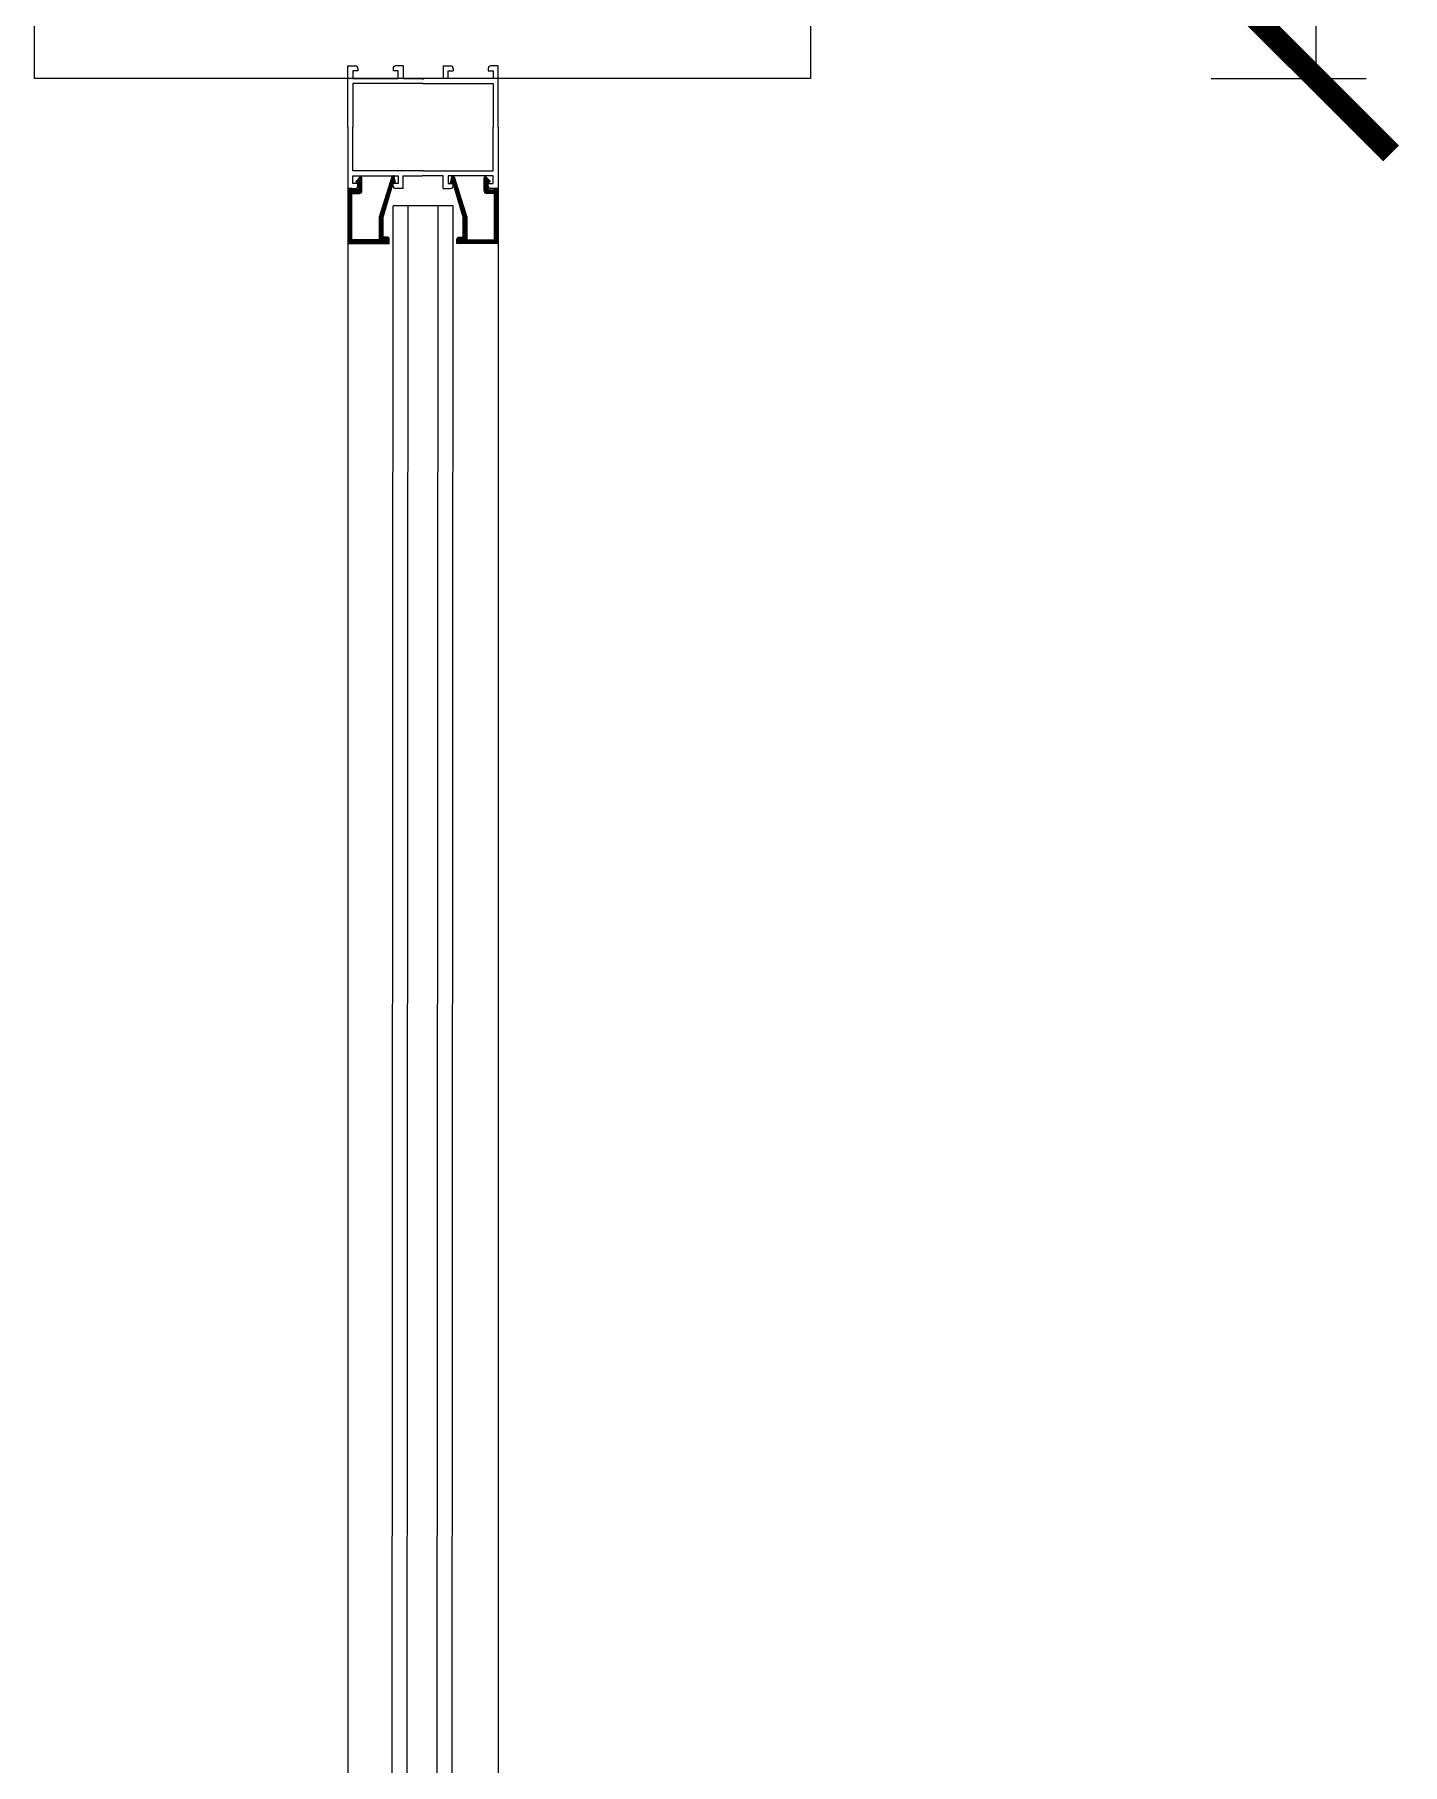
# Model space of a CAD drawing. Header units: millimetres. Extents: x 106699 to 122058, y 158555 to 162844.
# Drawn here: x 112379.2 to 112433.8, y 162167.9 to 162237 of the extents above; entities that cross this region are included whole.
import ezdxf

# ---------------------------------------------------------------- set-up
doc = ezdxf.new("R2010")
doc.units = ezdxf.units.MM
doc.layers.add('300_Z4_STR_F03$0$AUDIT_D_220920114151-103', color=251, linetype='Continuous', lineweight=5)
doc.layers.add('S2000-002 Çizgi', color=7, linetype='Continuous')
doc.styles.add('ROMANSTW', font='georgia.ttf')
doc.dimstyles.new('M1', dxfattribs={"dimtxt": 11, "dimasz": 6, "dimexe": 2, "dimexo": 16, "dimgap": 3, "dimtad": 1, "dimdec": 0, "dimzin": 12, "dimdsep": 46, "dimtxsty": 'ROMANSTW', "dimblk": 'ARCHTICK', "dimcen": 0.09, "dimclrd": 251, "dimclre": 251, "dimclrt": 1, "dimadec": 0, "dimazin": 0, "dimtfac": 1, "dimtdec": 0, "dimtix": 1, "dimtmove": 0, "dimatfit": 3, "dimldrblk": 'ARCHTICK', "dimfxl": 1, "dimtolj": 1, "dimtzin": 0, "dimarcsym": 0})

# ---------------------------------------------------------------- blocks, each defined once
blk = doc.blocks.new('_ArchTick')
at = {"color": 0, "linetype": 'ByBlock', "const_width": 0.15}
blk.add_lwpolyline([(-0.5, -0.5), (0.5, 0.5)], dxfattribs=at)
blk = doc.blocks.new('*D470')
at = {"layer": 'Defpoints', "color": 0, "transparency": 16777216}
for p in [(890.851, 1308.34), (911.04, 1308.34), (890.851, 1042.407)]:
    blk.add_point(p, dxfattribs=at)
at = {"layer": 'S2000-002 Çizgi', "color": 251, "lineweight": -2, "transparency": 16777216}
for p, q in [((906.851, 1308.34), (913.04, 1308.34)), ((911.04, 1042.407), (911.04, 1308.34)), ((906.851, 1042.407), (913.04, 1042.407))]:
    blk.add_line(p, q, dxfattribs=at)
at = {"layer": 'S2000-002 Çizgi', "color": 251, "lineweight": -2, "transparency": 16777216, "xscale": 6, "yscale": 6, "zscale": 6}
for p, rotation in [((911.04, 1308.34), 90), ((911.04, 1042.407), 270)]:
    blk.add_blockref('_ArchTick', p, dxfattribs=dict(at, rotation=rotation))
at = {"layer": 'S2000-002 Çizgi', "color": 1, "true_color": 0xff0000, "transparency": 16777216, "insert": (902.364, 1175.374), "char_height": 11, "attachment_point": 5, "rotation": 90, "style": 'ROMANSTW'}
blk.add_mtext('\\A1;266', dxfattribs=at)
blk = doc.blocks.new('A$Ce99efe13')
at = {"layer": '300_Z4_STR_F03$0$AUDIT_D_220920114151-103', "color": 251, "lineweight": 9, "true_color": 0x5c5c5c}
for p, q in [((370.515, 739.831), (370.815, 739.831)), ((370.515, 737.381), (370.515, 739.831)), ((370.715, 739.631), (370.715, 739.331)), ((370.915, 739.631), (370.715, 739.631)), ((370.915, 739.731), (370.915, 739.631)), ((372.315, 739.731), (372.315, 739.631)), ((372.515, 739.631), (372.315, 739.631)), ((372.715, 739.831), (372.415, 739.831)), ((372.515, 739.331), (372.515, 739.631)), ((372.715, 739.831), (372.715, 739.331)), ((374.315, 739.831), (374.315, 739.331)), ((374.315, 739.831), (374.615, 739.831)), ((374.515, 739.331), (374.515, 739.631)), ((374.515, 739.631), (374.715, 739.631)), ((374.715, 739.731), (374.715, 739.631)), ((376.115, 739.731), (376.115, 739.631)), ((376.115, 739.631), (376.315, 739.631)), ((376.515, 739.831), (376.215, 739.831)), ((376.315, 739.631), (376.315, 739.331)), ((376.515, 737.381), (376.515, 739.831)), ((370.715, 739.331), (372.515, 739.331)), ((370.715, 739.131), (370.715, 737.381)), ((373.515, 739.131), (370.715, 739.131)), ((372.715, 739.331), (373.485, 739.331)), ((373.485, 739.331), (373.515, 739.301)), ((373.545, 739.331), (373.515, 739.301)), ((373.515, 739.131), (376.315, 739.131)), ((374.315, 739.331), (373.545, 739.331)), ((376.315, 739.331), (374.515, 739.331)), ((376.315, 739.131), (376.315, 737.381)), ((370.515, 737.381), (370.515, 734.931)), ((370.715, 735.631), (370.715, 737.381)), ((376.315, 735.631), (376.315, 737.381)), ((376.515, 737.381), (376.515, 734.931)), ((373.515, 735.631), (370.715, 735.631)), ((370.715, 735.131), (370.715, 735.431)), ((370.715, 735.431), (372.515, 735.431)), ((372.384, 735.294), (372.275, 735.403)), ((372.379, 735.317), (372.282, 735.414)), ((372.374, 735.339), (372.292, 735.422)), ((372.369, 735.362), (372.303, 735.428)), ((372.365, 735.384), (372.318, 735.431)), ((372.354, 735.431), (372.32, 735.431)), ((372.36, 735.407), (372.336, 735.431)), ((372.355, 735.43), (372.354, 735.431)), ((372.415, 735.151), (372.354, 735.431)), ((372.515, 735.431), (372.515, 735.131)), ((372.715, 734.931), (372.715, 735.431)), ((372.715, 735.431), (373.485, 735.431)), ((373.485, 735.431), (373.515, 735.461)), ((373.515, 735.631), (376.315, 735.631)), ((373.545, 735.431), (373.515, 735.461)), ((374.315, 735.431), (373.545, 735.431)), ((374.315, 734.931), (374.315, 735.431)), ((374.515, 735.431), (374.515, 735.131)), ((376.315, 735.431), (374.515, 735.431)), ((374.615, 735.151), (374.676, 735.431)), ((374.647, 735.294), (374.755, 735.403)), ((374.651, 735.317), (374.748, 735.414)), ((374.656, 735.339), (374.739, 735.422)), ((374.661, 735.362), (374.727, 735.428)), ((374.666, 735.384), (374.712, 735.431)), ((374.671, 735.407), (374.695, 735.431)), ((374.676, 735.43), (374.677, 735.431)), ((374.676, 735.431), (374.711, 735.431)), ((376.315, 735.131), (376.315, 735.431)), ((370.515, 734.931), (370.815, 734.931)), ((370.665, 734.931), (370.515, 734.931)), ((370.515, 734.931), (370.515, 732.731)), ((370.703, 734.731), (370.515, 734.918)), ((370.685, 734.731), (370.515, 734.9)), ((370.667, 734.731), (370.515, 734.882)), ((370.665, 734.715), (370.515, 734.865)), ((370.665, 734.697), (370.515, 734.847)), ((370.665, 734.679), (370.515, 734.829)), ((370.665, 734.662), (370.515, 734.812)), ((370.665, 734.644), (370.515, 734.794)), ((370.665, 734.626), (370.515, 734.776)), ((370.665, 734.609), (370.515, 734.759)), ((370.665, 734.591), (370.515, 734.741)), ((370.665, 734.573), (370.515, 734.723)), ((370.72, 734.731), (370.52, 734.931)), ((370.738, 734.731), (370.538, 734.931)), ((370.756, 734.731), (370.556, 734.931)), ((370.773, 734.731), (370.573, 734.931)), ((370.791, 734.731), (370.591, 734.931)), ((370.809, 734.731), (370.609, 734.931)), ((370.665, 734.892), (370.626, 734.931)), ((370.665, 734.909), (370.644, 734.931)), ((370.665, 734.927), (370.662, 734.931)), ((370.665, 734.881), (370.665, 734.931)), ((370.925, 734.881), (370.665, 734.881)), ((370.665, 732.881), (370.665, 734.731)), ((370.665, 734.731), (370.975, 734.731)), ((370.826, 734.731), (370.676, 734.881)), ((370.844, 734.731), (370.694, 734.881)), ((370.862, 734.731), (370.712, 734.881)), ((370.915, 735.131), (370.715, 735.131)), ((370.879, 734.731), (370.729, 734.881)), ((370.897, 734.731), (370.747, 734.881)), ((370.915, 734.731), (370.765, 734.881)), ((370.932, 734.731), (370.782, 734.881)), ((370.95, 734.731), (370.8, 734.881)), ((370.968, 734.731), (370.818, 734.881)), ((371.005, 735.401), (370.825, 735.211)), ((370.825, 735.211), (370.925, 735.151)), ((370.865, 735.187), (370.833, 735.219)), ((370.985, 734.731), (370.835, 734.881)), ((370.909, 735.16), (370.842, 735.228)), ((371.075, 735.012), (370.85, 735.237)), ((371, 734.734), (370.853, 734.881)), ((371.075, 735.03), (370.859, 735.246)), ((371.075, 735.047), (370.867, 735.255)), ((371.013, 734.738), (370.871, 734.881)), ((371.075, 735.065), (370.876, 735.264)), ((371.075, 735.083), (370.885, 735.273)), ((371.025, 734.744), (370.888, 734.881)), ((371.075, 735.1), (370.893, 735.282)), ((371.075, 735.118), (370.902, 735.292)), ((371.036, 734.751), (370.906, 734.881)), ((371.075, 735.136), (370.91, 735.301)), ((370.915, 735.031), (370.915, 735.131)), ((371.075, 735.153), (370.919, 735.31)), ((371.045, 734.759), (370.924, 734.881)), ((370.925, 735.151), (370.925, 734.881)), ((371.075, 734.994), (370.925, 735.144)), ((371.075, 734.977), (370.925, 735.127)), ((371.075, 734.959), (370.925, 735.109)), ((371.075, 734.941), (370.925, 735.091)), ((371.075, 734.924), (370.925, 735.074)), ((371.075, 734.906), (370.925, 735.056)), ((371.075, 734.888), (370.925, 735.038)), ((371.075, 734.87), (370.925, 735.02)), ((371.075, 734.853), (370.925, 735.003)), ((371.075, 734.835), (370.925, 734.985)), ((371.075, 734.818), (370.925, 734.967)), ((371.072, 734.804), (370.925, 734.95)), ((371.067, 734.791), (370.925, 734.932)), ((371.061, 734.779), (370.925, 734.914)), ((371.054, 734.768), (370.925, 734.897)), ((371.075, 735.171), (370.928, 735.319)), ((371.075, 735.189), (370.936, 735.328)), ((371.075, 735.206), (370.945, 735.337)), ((371.075, 735.224), (370.953, 735.346)), ((371.075, 735.242), (370.962, 735.355)), ((371.075, 735.259), (370.97, 735.364)), ((371.075, 735.277), (370.979, 735.373)), ((371.075, 735.295), (370.988, 735.382)), ((371.075, 735.312), (370.996, 735.392)), ((371.075, 735.33), (371.005, 735.401)), ((371.025, 735.401), (371.005, 735.401)), ((371.075, 735.348), (371.022, 735.401)), ((371.072, 735.369), (371.044, 735.397)), ((371.075, 734.831), (371.075, 735.351)), ((372.274, 735.401), (371.765, 733.781)), ((371.915, 733.781), (372.315, 735.151)), ((372.16, 734.617), (372.059, 734.717)), ((372.164, 734.631), (372.064, 734.731)), ((372.168, 734.644), (372.068, 734.744)), ((372.172, 734.658), (372.072, 734.758)), ((372.176, 734.672), (372.076, 734.771)), ((372.18, 734.686), (372.081, 734.784)), ((372.184, 734.699), (372.085, 734.798)), ((372.188, 734.713), (372.089, 734.811)), ((372.192, 734.727), (372.093, 734.825)), ((372.196, 734.74), (372.097, 734.838)), ((372.2, 734.754), (372.102, 734.852)), ((372.204, 734.768), (372.106, 734.865)), ((372.208, 734.781), (372.11, 734.879)), ((372.212, 734.795), (372.114, 734.892)), ((372.215, 734.809), (372.119, 734.906)), ((372.219, 734.822), (372.123, 734.919)), ((372.223, 734.836), (372.127, 734.932)), ((372.227, 734.85), (372.131, 734.946)), ((372.231, 734.863), (372.136, 734.959)), ((372.235, 734.877), (372.14, 734.973)), ((372.239, 734.891), (372.144, 734.986)), ((372.243, 734.904), (372.148, 735)), ((372.247, 734.918), (372.152, 735.013)), ((372.251, 734.932), (372.157, 735.027)), ((372.255, 734.946), (372.161, 735.04)), ((372.259, 734.959), (372.165, 735.054)), ((372.263, 734.973), (372.169, 735.067)), ((372.267, 734.987), (372.174, 735.08)), ((372.271, 735), (372.178, 735.094)), ((372.275, 735.014), (372.182, 735.107)), ((372.279, 735.028), (372.186, 735.121)), ((372.283, 735.041), (372.19, 735.134)), ((372.287, 735.055), (372.195, 735.148)), ((372.291, 735.069), (372.199, 735.161)), ((372.295, 735.082), (372.203, 735.175)), ((372.299, 735.096), (372.207, 735.188)), ((372.303, 735.11), (372.212, 735.202)), ((372.307, 735.123), (372.216, 735.215)), ((372.311, 735.137), (372.22, 735.228)), ((372.315, 735.151), (372.224, 735.242)), ((372.333, 735.151), (372.228, 735.255)), ((372.351, 735.151), (372.233, 735.269)), ((372.368, 735.151), (372.237, 735.282)), ((372.386, 735.151), (372.241, 735.296)), ((372.404, 735.151), (372.245, 735.309)), ((372.414, 735.159), (372.25, 735.323)), ((372.409, 735.181), (372.254, 735.336)), ((372.404, 735.204), (372.258, 735.35)), ((372.399, 735.226), (372.262, 735.363)), ((372.394, 735.249), (372.266, 735.376)), ((372.389, 735.271), (372.271, 735.39)), ((372.315, 735.151), (372.415, 735.151)), ((372.515, 735.131), (372.315, 735.131)), ((372.315, 735.031), (372.315, 735.131)), ((372.715, 734.931), (372.415, 734.931)), ((374.315, 734.931), (374.615, 734.931)), ((374.515, 735.131), (374.715, 735.131)), ((374.715, 735.151), (374.615, 735.151)), ((374.617, 735.159), (374.781, 735.323)), ((374.622, 735.181), (374.777, 735.336)), ((374.627, 735.204), (374.773, 735.35)), ((374.627, 735.151), (374.785, 735.309)), ((374.632, 735.226), (374.768, 735.363)), ((374.637, 735.249), (374.764, 735.376)), ((374.642, 735.271), (374.76, 735.39)), ((374.645, 735.151), (374.79, 735.296)), ((374.662, 735.151), (374.794, 735.282)), ((374.68, 735.151), (374.798, 735.269)), ((374.698, 735.151), (374.802, 735.255)), ((374.715, 735.151), (374.806, 735.242)), ((375.115, 733.781), (374.715, 735.151)), ((374.715, 735.031), (374.715, 735.131)), ((374.719, 735.137), (374.811, 735.228)), ((374.723, 735.123), (374.815, 735.215)), ((374.727, 735.11), (374.819, 735.202)), ((374.731, 735.096), (374.823, 735.188)), ((374.735, 735.082), (374.828, 735.175)), ((374.739, 735.069), (374.832, 735.161)), ((374.743, 735.055), (374.836, 735.148)), ((374.747, 735.041), (374.84, 735.134)), ((374.751, 735.028), (374.844, 735.121)), ((374.755, 735.014), (374.849, 735.107)), ((374.757, 735.401), (375.265, 733.781)), ((374.759, 735), (374.853, 735.094)), ((374.763, 734.987), (374.857, 735.08)), ((374.767, 734.973), (374.861, 735.067)), ((374.771, 734.959), (374.866, 735.054)), ((374.775, 734.946), (374.87, 735.04)), ((374.779, 734.932), (374.874, 735.027)), ((374.783, 734.918), (374.878, 735.013)), ((374.787, 734.904), (374.883, 735)), ((374.791, 734.891), (374.887, 734.986)), ((374.795, 734.877), (374.891, 734.973)), ((374.799, 734.863), (374.895, 734.959)), ((374.803, 734.85), (374.899, 734.946)), ((374.807, 734.836), (374.904, 734.932)), ((374.811, 734.822), (374.908, 734.919)), ((374.815, 734.809), (374.912, 734.906)), ((374.819, 734.795), (374.916, 734.892)), ((374.823, 734.781), (374.921, 734.879)), ((374.827, 734.768), (374.925, 734.865)), ((374.831, 734.754), (374.929, 734.852)), ((374.835, 734.74), (374.933, 734.838)), ((374.839, 734.727), (374.937, 734.825)), ((374.843, 734.713), (374.942, 734.811)), ((374.847, 734.699), (374.946, 734.798)), ((374.851, 734.686), (374.95, 734.784)), ((374.855, 734.672), (374.954, 734.771)), ((374.859, 734.658), (374.959, 734.758)), ((374.863, 734.644), (374.963, 734.744)), ((374.867, 734.631), (374.967, 734.731)), ((374.871, 734.617), (374.971, 734.717)), ((375.955, 735.348), (376.008, 735.401)), ((375.955, 735.33), (376.026, 735.401)), ((375.955, 735.312), (376.034, 735.392)), ((375.955, 735.295), (376.043, 735.382)), ((375.955, 735.277), (376.052, 735.373)), ((375.955, 735.259), (376.06, 735.364)), ((375.955, 735.242), (376.069, 735.355)), ((375.955, 734.831), (375.955, 735.351)), ((375.955, 735.224), (376.077, 735.346)), ((375.955, 735.206), (376.086, 735.337)), ((375.955, 735.189), (376.095, 735.328)), ((375.955, 735.171), (376.103, 735.319)), ((375.955, 735.153), (376.112, 735.31)), ((375.955, 735.136), (376.12, 735.301)), ((375.955, 735.118), (376.129, 735.292)), ((375.955, 735.1), (376.138, 735.282)), ((375.955, 735.083), (376.146, 735.273)), ((375.955, 735.065), (376.155, 735.264)), ((375.955, 735.047), (376.163, 735.255)), ((375.955, 735.03), (376.172, 735.246)), ((375.955, 735.012), (376.18, 735.237)), ((375.955, 734.994), (376.105, 735.144)), ((375.955, 734.977), (376.105, 735.127)), ((375.955, 734.959), (376.105, 735.109)), ((375.955, 734.941), (376.105, 735.091)), ((375.955, 734.924), (376.105, 735.074)), ((375.955, 734.906), (376.105, 735.056)), ((375.955, 734.888), (376.105, 735.038)), ((375.955, 734.87), (376.105, 735.02)), ((375.955, 734.853), (376.105, 735.003)), ((375.955, 734.835), (376.105, 734.985)), ((375.956, 734.818), (376.105, 734.967)), ((375.959, 735.369), (375.987, 735.397)), ((375.959, 734.804), (376.105, 734.95)), ((375.964, 734.791), (376.105, 734.932)), ((375.97, 734.779), (376.105, 734.914)), ((375.977, 734.768), (376.105, 734.897)), ((375.985, 734.759), (376.107, 734.881)), ((375.995, 734.751), (376.125, 734.881)), ((376.005, 735.401), (376.026, 735.401)), ((376.006, 734.744), (376.142, 734.881)), ((376.017, 734.738), (376.16, 734.881)), ((376.026, 735.401), (376.205, 735.211)), ((376.031, 734.734), (376.178, 734.881)), ((376.046, 734.731), (376.195, 734.881)), ((376.365, 734.731), (376.055, 734.731)), ((376.063, 734.731), (376.213, 734.881)), ((376.081, 734.731), (376.231, 734.881)), ((376.098, 734.731), (376.248, 734.881)), ((376.205, 735.211), (376.105, 735.151)), ((376.105, 735.151), (376.105, 734.881)), ((376.105, 734.881), (376.365, 734.881)), ((376.115, 735.031), (376.115, 735.131)), ((376.115, 735.131), (376.315, 735.131)), ((376.116, 734.731), (376.266, 734.881)), ((376.121, 735.16), (376.189, 735.228)), ((376.134, 734.731), (376.284, 734.881)), ((376.151, 734.731), (376.301, 734.881)), ((376.166, 735.187), (376.198, 735.219)), ((376.169, 734.731), (376.319, 734.881)), ((376.187, 734.731), (376.337, 734.881)), ((376.204, 734.731), (376.354, 734.881)), ((376.515, 734.931), (376.215, 734.931)), ((376.222, 734.731), (376.422, 734.931)), ((376.24, 734.731), (376.44, 734.931)), ((376.257, 734.731), (376.457, 734.931)), ((376.275, 734.731), (376.475, 734.931)), ((376.293, 734.731), (376.493, 734.931)), ((376.31, 734.731), (376.51, 734.931)), ((376.328, 734.731), (376.515, 734.918)), ((376.346, 734.731), (376.515, 734.9)), ((376.364, 734.731), (376.515, 734.882)), ((376.365, 734.927), (376.369, 734.931)), ((376.365, 734.909), (376.387, 734.931)), ((376.365, 734.892), (376.404, 734.931)), ((376.365, 734.881), (376.365, 734.931)), ((376.365, 734.931), (376.515, 734.931)), ((376.365, 734.715), (376.515, 734.865)), ((376.365, 734.697), (376.515, 734.847)), ((376.365, 734.679), (376.515, 734.829)), ((376.365, 734.662), (376.515, 734.812)), ((376.365, 734.644), (376.515, 734.794)), ((376.365, 734.626), (376.515, 734.776)), ((376.365, 734.609), (376.515, 734.759)), ((376.365, 734.591), (376.515, 734.741)), ((376.365, 732.881), (376.365, 734.731)), ((376.365, 734.573), (376.515, 734.723)), ((376.515, 734.931), (376.515, 732.731)), ((370.665, 734.556), (370.515, 734.706)), ((370.665, 734.538), (370.515, 734.688)), ((370.665, 734.52), (370.515, 734.67)), ((370.665, 734.503), (370.515, 734.653)), ((370.665, 734.485), (370.515, 734.635)), ((370.665, 734.467), (370.515, 734.617)), ((370.665, 734.45), (370.515, 734.6)), ((370.665, 734.432), (370.515, 734.582)), ((370.665, 734.414), (370.515, 734.564)), ((370.665, 734.397), (370.515, 734.547)), ((370.665, 734.379), (370.515, 734.529)), ((370.665, 734.361), (370.515, 734.511)), ((370.665, 734.344), (370.515, 734.494)), ((370.665, 734.326), (370.515, 734.476)), ((370.665, 734.308), (370.515, 734.458)), ((370.665, 734.291), (370.515, 734.441)), ((370.665, 734.273), (370.515, 734.423)), ((370.665, 734.255), (370.515, 734.405)), ((370.665, 734.238), (370.515, 734.388)), ((370.665, 734.22), (370.515, 734.37)), ((370.665, 734.202), (370.515, 734.352)), ((370.665, 734.184), (370.515, 734.334)), ((370.665, 734.167), (370.515, 734.317)), ((370.665, 734.149), (370.515, 734.299)), ((370.665, 734.131), (370.515, 734.281)), ((370.665, 734.114), (370.515, 734.264)), ((370.665, 734.096), (370.515, 734.246)), ((370.665, 734.078), (370.515, 734.228)), ((370.665, 734.061), (370.515, 734.211)), ((370.665, 734.043), (370.515, 734.193)), ((370.665, 734.025), (370.515, 734.175)), ((370.665, 734.008), (370.515, 734.158)), ((370.665, 733.99), (370.515, 734.14)), ((370.665, 733.972), (370.515, 734.122)), ((370.665, 733.955), (370.515, 734.105)), ((370.665, 733.937), (370.515, 734.087)), ((370.665, 733.919), (370.515, 734.069)), ((370.665, 733.902), (370.515, 734.052)), ((370.665, 733.884), (370.515, 734.034)), ((371.956, 733.919), (371.844, 734.031)), ((371.96, 733.933), (371.848, 734.045)), ((371.964, 733.947), (371.852, 734.058)), ((371.968, 733.96), (371.857, 734.071)), ((371.972, 733.974), (371.861, 734.085)), ((371.976, 733.988), (371.865, 734.098)), ((371.98, 734.001), (371.869, 734.112)), ((371.984, 734.015), (371.874, 734.125)), ((371.988, 734.029), (371.878, 734.139)), ((371.992, 734.042), (371.882, 734.152)), ((371.996, 734.056), (371.886, 734.166)), ((372, 734.07), (371.89, 734.179)), ((372.004, 734.083), (371.895, 734.193)), ((372.008, 734.097), (371.899, 734.206)), ((372.012, 734.111), (371.903, 734.219)), ((372.016, 734.125), (371.907, 734.233)), ((372.02, 734.138), (371.912, 734.246)), ((372.024, 734.152), (371.916, 734.26)), ((372.028, 734.166), (371.92, 734.273)), ((372.032, 734.179), (371.924, 734.287)), ((372.036, 734.193), (371.928, 734.3)), ((372.04, 734.207), (371.933, 734.314)), ((372.044, 734.22), (371.937, 734.327)), ((372.048, 734.234), (371.941, 734.341)), ((372.052, 734.248), (371.945, 734.354)), ((372.056, 734.261), (371.95, 734.367)), ((372.06, 734.275), (371.954, 734.381)), ((372.064, 734.289), (371.958, 734.394)), ((372.068, 734.302), (371.962, 734.408)), ((372.072, 734.316), (371.967, 734.421)), ((372.076, 734.33), (371.971, 734.435)), ((372.08, 734.343), (371.975, 734.448)), ((372.084, 734.357), (371.979, 734.462)), ((372.088, 734.371), (371.983, 734.475)), ((372.092, 734.385), (371.988, 734.489)), ((372.096, 734.398), (371.992, 734.502)), ((372.1, 734.412), (371.996, 734.515)), ((372.104, 734.426), (372, 734.529)), ((372.108, 734.439), (372.005, 734.542)), ((372.112, 734.453), (372.009, 734.556)), ((372.116, 734.467), (372.013, 734.569)), ((372.12, 734.48), (372.017, 734.583)), ((372.124, 734.494), (372.021, 734.596)), ((372.128, 734.508), (372.026, 734.61)), ((372.132, 734.521), (372.03, 734.623)), ((372.136, 734.535), (372.034, 734.637)), ((372.14, 734.549), (372.038, 734.65)), ((372.144, 734.562), (372.043, 734.663)), ((372.148, 734.576), (372.047, 734.677)), ((372.152, 734.59), (372.051, 734.69)), ((372.156, 734.603), (372.055, 734.704)), ((372.235, 608.44), (372.319, 734.238)), ((374.715, 734.236), (372.315, 734.236)), ((372.835, 608.44), (372.919, 734.237)), ((374.035, 608.44), (374.119, 734.236)), ((374.635, 608.44), (374.719, 734.235)), ((374.875, 734.603), (374.975, 734.704)), ((374.879, 734.59), (374.98, 734.69)), ((374.883, 734.576), (374.984, 734.677)), ((374.887, 734.562), (374.988, 734.663)), ((374.891, 734.549), (374.992, 734.65)), ((374.895, 734.535), (374.997, 734.637)), ((374.899, 734.521), (375.001, 734.623)), ((374.903, 734.508), (375.005, 734.61)), ((374.907, 734.494), (375.009, 734.596)), ((374.911, 734.48), (375.013, 734.583)), ((374.915, 734.467), (375.018, 734.569)), ((374.919, 734.453), (375.022, 734.556)), ((374.923, 734.439), (375.026, 734.542)), ((374.927, 734.426), (375.03, 734.529)), ((374.931, 734.412), (375.035, 734.515)), ((374.935, 734.398), (375.039, 734.502)), ((374.939, 734.385), (375.043, 734.489)), ((374.943, 734.371), (375.047, 734.475)), ((374.947, 734.357), (375.051, 734.462)), ((374.951, 734.343), (375.056, 734.448)), ((374.955, 734.33), (375.06, 734.435)), ((374.959, 734.316), (375.064, 734.421)), ((374.963, 734.302), (375.068, 734.408)), ((374.967, 734.289), (375.073, 734.394)), ((374.971, 734.275), (375.077, 734.381)), ((374.975, 734.261), (375.081, 734.367)), ((374.979, 734.248), (375.085, 734.354)), ((374.983, 734.234), (375.09, 734.341)), ((374.987, 734.22), (375.094, 734.327)), ((374.991, 734.207), (375.098, 734.314)), ((374.995, 734.193), (375.102, 734.3)), ((374.999, 734.179), (375.106, 734.287)), ((375.003, 734.166), (375.111, 734.273)), ((375.007, 734.152), (375.115, 734.26)), ((375.011, 734.138), (375.119, 734.246)), ((375.015, 734.125), (375.123, 734.233)), ((375.019, 734.111), (375.128, 734.219)), ((375.023, 734.097), (375.132, 734.206)), ((375.027, 734.083), (375.136, 734.193)), ((375.031, 734.07), (375.14, 734.179)), ((375.035, 734.056), (375.144, 734.166)), ((375.039, 734.042), (375.149, 734.152)), ((375.043, 734.029), (375.153, 734.139)), ((375.047, 734.015), (375.157, 734.125)), ((375.051, 734.001), (375.161, 734.112)), ((375.055, 733.988), (375.166, 734.098)), ((375.059, 733.974), (375.17, 734.085)), ((375.063, 733.96), (375.174, 734.071)), ((375.067, 733.947), (375.178, 734.058)), ((375.071, 733.933), (375.182, 734.045)), ((375.075, 733.919), (375.187, 734.031)), ((376.365, 734.556), (376.515, 734.706)), ((376.365, 734.538), (376.515, 734.688)), ((376.365, 734.52), (376.515, 734.67)), ((376.365, 734.503), (376.515, 734.653)), ((376.365, 734.485), (376.515, 734.635)), ((376.365, 734.467), (376.515, 734.617)), ((376.365, 734.45), (376.515, 734.6)), ((376.365, 734.432), (376.515, 734.582)), ((376.365, 734.414), (376.515, 734.564)), ((376.365, 734.397), (376.515, 734.547)), ((376.365, 734.379), (376.515, 734.529)), ((376.365, 734.361), (376.515, 734.511)), ((376.365, 734.344), (376.515, 734.494)), ((376.365, 734.326), (376.515, 734.476)), ((376.365, 734.308), (376.515, 734.458)), ((376.365, 734.291), (376.515, 734.441)), ((376.365, 734.273), (376.515, 734.423)), ((376.365, 734.255), (376.515, 734.405)), ((376.365, 734.238), (376.515, 734.388)), ((376.365, 734.22), (376.515, 734.37)), ((376.365, 734.202), (376.515, 734.352)), ((376.365, 734.184), (376.515, 734.334)), ((376.365, 734.167), (376.515, 734.317)), ((376.365, 734.149), (376.515, 734.299)), ((376.365, 734.131), (376.515, 734.281)), ((376.365, 734.114), (376.515, 734.264)), ((376.365, 734.096), (376.515, 734.246)), ((376.365, 734.078), (376.515, 734.228)), ((376.365, 734.061), (376.515, 734.211)), ((376.365, 734.043), (376.515, 734.193)), ((376.365, 734.025), (376.515, 734.175)), ((376.365, 734.008), (376.515, 734.158)), ((376.365, 733.99), (376.515, 734.14)), ((376.365, 733.972), (376.515, 734.122)), ((376.365, 733.955), (376.515, 734.105)), ((376.365, 733.937), (376.515, 734.087)), ((376.365, 733.919), (376.515, 734.069)), ((376.365, 733.902), (376.515, 734.052)), ((376.365, 733.884), (376.515, 734.034)), ((370.665, 733.866), (370.515, 734.016)), ((370.665, 733.849), (370.515, 733.999)), ((370.665, 733.831), (370.515, 733.981)), ((370.665, 733.813), (370.515, 733.963)), ((370.665, 733.796), (370.515, 733.946)), ((370.665, 733.778), (370.515, 733.928)), ((370.665, 733.76), (370.515, 733.91)), ((370.665, 733.743), (370.515, 733.893)), ((370.665, 733.725), (370.515, 733.875)), ((370.665, 733.707), (370.515, 733.857)), ((370.665, 733.69), (370.515, 733.84)), ((370.665, 733.672), (370.515, 733.822)), ((370.665, 733.654), (370.515, 733.804)), ((370.665, 733.636), (370.515, 733.786)), ((370.665, 733.619), (370.515, 733.769)), ((370.665, 733.601), (370.515, 733.751)), ((370.665, 733.583), (370.515, 733.733)), ((370.665, 733.566), (370.515, 733.716)), ((370.665, 733.548), (370.515, 733.698)), ((370.665, 733.53), (370.515, 733.68)), ((370.665, 733.513), (370.515, 733.663)), ((370.665, 733.495), (370.515, 733.645)), ((370.665, 733.477), (370.515, 733.627)), ((370.665, 733.46), (370.515, 733.61)), ((370.665, 733.442), (370.515, 733.592)), ((370.665, 733.424), (370.515, 733.574)), ((370.665, 733.407), (370.515, 733.557)), ((370.665, 733.389), (370.515, 733.539)), ((370.665, 733.371), (370.515, 733.521)), ((370.665, 733.354), (370.515, 733.504)), ((370.665, 733.336), (370.515, 733.486)), ((370.665, 733.318), (370.515, 733.468)), ((370.665, 733.301), (370.515, 733.451)), ((370.665, 733.283), (370.515, 733.433)), ((370.665, 733.265), (370.515, 733.415)), ((370.665, 733.248), (370.515, 733.398)), ((370.665, 733.23), (370.515, 733.38)), ((370.665, 733.212), (370.515, 733.362)), ((370.665, 733.195), (370.515, 733.345)), ((371.765, 733.781), (371.765, 733.681)), ((371.915, 733.624), (371.765, 733.774)), ((371.915, 733.606), (371.765, 733.756)), ((371.915, 733.589), (371.765, 733.739)), ((371.915, 733.571), (371.765, 733.721)), ((371.915, 733.553), (371.765, 733.703)), ((371.915, 733.536), (371.765, 733.686)), ((371.765, 733.681), (371.765, 732.881)), ((371.915, 733.518), (371.765, 733.668)), ((371.915, 733.5), (371.765, 733.65)), ((371.915, 733.482), (371.765, 733.632)), ((371.915, 733.465), (371.765, 733.615)), ((371.915, 733.447), (371.765, 733.597)), ((371.915, 733.429), (371.765, 733.579)), ((371.915, 733.412), (371.765, 733.562)), ((371.915, 733.394), (371.765, 733.544)), ((371.915, 733.376), (371.765, 733.526)), ((371.915, 733.359), (371.765, 733.509)), ((371.915, 733.341), (371.765, 733.491)), ((371.915, 733.323), (371.765, 733.473)), ((371.915, 733.306), (371.765, 733.456)), ((371.915, 733.288), (371.765, 733.438)), ((371.915, 733.27), (371.765, 733.42)), ((371.915, 733.253), (371.765, 733.403)), ((371.915, 733.235), (371.765, 733.385)), ((371.915, 733.217), (371.765, 733.367)), ((371.915, 733.2), (371.765, 733.35)), ((371.915, 733.182), (371.765, 733.332)), ((371.915, 733.642), (371.768, 733.789)), ((371.915, 733.659), (371.772, 733.802)), ((371.915, 733.677), (371.776, 733.816)), ((371.915, 733.695), (371.781, 733.829)), ((371.915, 733.712), (371.785, 733.843)), ((371.915, 733.73), (371.789, 733.856)), ((371.915, 733.748), (371.793, 733.87)), ((371.915, 733.765), (371.798, 733.883)), ((371.916, 733.782), (371.802, 733.897)), ((371.92, 733.796), (371.806, 733.91)), ((371.924, 733.81), (371.81, 733.924)), ((371.928, 733.824), (371.814, 733.937)), ((371.932, 733.837), (371.819, 733.95)), ((371.936, 733.851), (371.823, 733.964)), ((371.94, 733.865), (371.827, 733.977)), ((371.944, 733.878), (371.831, 733.991)), ((371.948, 733.892), (371.836, 734.004)), ((371.952, 733.906), (371.84, 734.018)), ((371.915, 732.981), (371.915, 733.781)), ((375.079, 733.906), (375.191, 734.018)), ((375.083, 733.892), (375.195, 734.004)), ((375.087, 733.878), (375.199, 733.991)), ((375.091, 733.865), (375.204, 733.977)), ((375.095, 733.851), (375.208, 733.964)), ((375.099, 733.837), (375.212, 733.95)), ((375.103, 733.824), (375.216, 733.937)), ((375.107, 733.81), (375.22, 733.924)), ((375.111, 733.796), (375.225, 733.91)), ((375.115, 733.782), (375.229, 733.897)), ((375.115, 733.765), (375.233, 733.883)), ((375.115, 733.748), (375.237, 733.87)), ((375.115, 733.73), (375.242, 733.856)), ((375.115, 733.712), (375.246, 733.843)), ((375.115, 733.695), (375.25, 733.829)), ((375.115, 733.677), (375.254, 733.816)), ((375.115, 733.659), (375.259, 733.802)), ((375.115, 733.642), (375.263, 733.789)), ((375.115, 732.981), (375.115, 733.781)), ((375.115, 733.624), (375.265, 733.774)), ((375.115, 733.606), (375.265, 733.756)), ((375.115, 733.589), (375.265, 733.739)), ((375.115, 733.571), (375.265, 733.721)), ((375.115, 733.553), (375.265, 733.703)), ((375.115, 733.536), (375.265, 733.686)), ((375.115, 733.518), (375.265, 733.668)), ((375.115, 733.5), (375.265, 733.65)), ((375.115, 733.482), (375.265, 733.632)), ((375.115, 733.465), (375.265, 733.615)), ((375.115, 733.447), (375.265, 733.597)), ((375.115, 733.429), (375.265, 733.579)), ((375.115, 733.412), (375.265, 733.562)), ((375.115, 733.394), (375.265, 733.544)), ((375.115, 733.376), (375.265, 733.526)), ((375.115, 733.359), (375.265, 733.509)), ((375.115, 733.341), (375.265, 733.491)), ((375.115, 733.323), (375.265, 733.473)), ((375.115, 733.306), (375.265, 733.456)), ((375.115, 733.288), (375.265, 733.438)), ((375.115, 733.27), (375.265, 733.42)), ((375.115, 733.253), (375.265, 733.403)), ((375.115, 733.235), (375.265, 733.385)), ((375.115, 733.217), (375.265, 733.367)), ((375.115, 733.2), (375.265, 733.35)), ((375.115, 733.182), (375.265, 733.332)), ((375.265, 733.781), (375.265, 733.681)), ((375.265, 733.681), (375.265, 732.881)), ((376.365, 733.866), (376.515, 734.016)), ((376.365, 733.849), (376.515, 733.999)), ((376.365, 733.831), (376.515, 733.981)), ((376.365, 733.813), (376.515, 733.963)), ((376.365, 733.796), (376.515, 733.946)), ((376.365, 733.778), (376.515, 733.928)), ((376.365, 733.76), (376.515, 733.91)), ((376.365, 733.743), (376.515, 733.893)), ((376.365, 733.725), (376.515, 733.875)), ((376.365, 733.707), (376.515, 733.857)), ((376.365, 733.69), (376.515, 733.84)), ((376.365, 733.672), (376.515, 733.822)), ((376.365, 733.654), (376.515, 733.804)), ((376.365, 733.636), (376.515, 733.786)), ((376.365, 733.619), (376.515, 733.769)), ((376.365, 733.601), (376.515, 733.751)), ((376.365, 733.583), (376.515, 733.733)), ((376.365, 733.566), (376.515, 733.716)), ((376.365, 733.548), (376.515, 733.698)), ((376.365, 733.53), (376.515, 733.68)), ((376.365, 733.513), (376.515, 733.663)), ((376.365, 733.495), (376.515, 733.645)), ((376.365, 733.477), (376.515, 733.627)), ((376.365, 733.46), (376.515, 733.61)), ((376.365, 733.442), (376.515, 733.592)), ((376.365, 733.424), (376.515, 733.574)), ((376.365, 733.407), (376.515, 733.557)), ((376.365, 733.389), (376.515, 733.539)), ((376.365, 733.371), (376.515, 733.521)), ((376.365, 733.354), (376.515, 733.504)), ((376.365, 733.336), (376.515, 733.486)), ((376.365, 733.318), (376.515, 733.468)), ((376.365, 733.301), (376.515, 733.451)), ((376.365, 733.283), (376.515, 733.433)), ((376.365, 733.265), (376.515, 733.415)), ((376.365, 733.248), (376.515, 733.398)), ((376.365, 733.23), (376.515, 733.38)), ((376.365, 733.212), (376.515, 733.362)), ((376.365, 733.195), (376.515, 733.345)), ((370.665, 733.177), (370.515, 733.327)), ((370.665, 733.159), (370.515, 733.309)), ((370.665, 733.141), (370.515, 733.291)), ((370.665, 733.124), (370.515, 733.274)), ((370.665, 733.106), (370.515, 733.256)), ((370.665, 733.088), (370.515, 733.238)), ((370.665, 733.071), (370.515, 733.221)), ((370.665, 733.053), (370.515, 733.203)), ((370.665, 733.035), (370.515, 733.185)), ((370.665, 733.018), (370.515, 733.168)), ((370.665, 733), (370.515, 733.15)), ((370.665, 732.982), (370.515, 733.132)), ((370.665, 732.965), (370.515, 733.115)), ((370.665, 732.947), (370.515, 733.097)), ((370.665, 732.929), (370.515, 733.079)), ((370.665, 732.912), (370.515, 733.062)), ((370.665, 732.894), (370.515, 733.044)), ((370.811, 732.731), (370.515, 733.026)), ((370.793, 732.731), (370.515, 733.009)), ((370.776, 732.731), (370.515, 732.991)), ((370.758, 732.731), (370.515, 732.973)), ((370.74, 732.731), (370.515, 732.956)), ((370.723, 732.731), (370.515, 732.938)), ((370.705, 732.731), (370.515, 732.92)), ((370.687, 732.731), (370.515, 732.903)), ((370.67, 732.731), (370.515, 732.885)), ((370.652, 732.731), (370.515, 732.867)), ((370.634, 732.731), (370.515, 732.85)), ((370.617, 732.731), (370.515, 732.832)), ((370.599, 732.731), (370.515, 732.814)), ((370.581, 732.731), (370.515, 732.797)), ((370.564, 732.731), (370.515, 732.779)), ((370.546, 732.731), (370.515, 732.761)), ((370.528, 732.731), (370.515, 732.743)), ((370.515, 732.731), (372.165, 732.731)), ((370.515, 732.731), (370.515, 609.934)), ((371.765, 732.881), (370.665, 732.881)), ((370.829, 732.731), (370.679, 732.881)), ((370.846, 732.731), (370.696, 732.881)), ((370.864, 732.731), (370.714, 732.881)), ((370.882, 732.731), (370.732, 732.881)), ((370.899, 732.731), (370.749, 732.881)), ((370.917, 732.731), (370.767, 732.881)), ((370.935, 732.731), (370.785, 732.881)), ((370.952, 732.731), (370.802, 732.881)), ((370.97, 732.731), (370.82, 732.881)), ((370.988, 732.731), (370.838, 732.881)), ((371.005, 732.731), (370.855, 732.881)), ((371.023, 732.731), (370.873, 732.881)), ((371.041, 732.731), (370.891, 732.881)), ((371.059, 732.731), (370.909, 732.881)), ((371.076, 732.731), (370.926, 732.881)), ((371.094, 732.731), (370.944, 732.881)), ((371.112, 732.731), (370.962, 732.881)), ((371.129, 732.731), (370.979, 732.881)), ((371.147, 732.731), (370.997, 732.881)), ((371.165, 732.731), (371.015, 732.881)), ((371.182, 732.731), (371.032, 732.881)), ((371.2, 732.731), (371.05, 732.881)), ((371.218, 732.731), (371.068, 732.881)), ((371.235, 732.731), (371.085, 732.881)), ((371.253, 732.731), (371.103, 732.881)), ((371.271, 732.731), (371.121, 732.881)), ((371.288, 732.731), (371.138, 732.881)), ((371.306, 732.731), (371.156, 732.881)), ((371.324, 732.731), (371.174, 732.881)), ((371.341, 732.731), (371.191, 732.881)), ((371.359, 732.731), (371.209, 732.881)), ((371.377, 732.731), (371.227, 732.881)), ((371.394, 732.731), (371.244, 732.881)), ((371.412, 732.731), (371.262, 732.881)), ((371.43, 732.731), (371.28, 732.881)), ((371.447, 732.731), (371.297, 732.881)), ((371.465, 732.731), (371.315, 732.881)), ((371.483, 732.731), (371.333, 732.881)), ((371.5, 732.731), (371.35, 732.881)), ((371.518, 732.731), (371.368, 732.881)), ((371.536, 732.731), (371.386, 732.881)), ((371.553, 732.731), (371.403, 732.881)), ((371.571, 732.731), (371.421, 732.881)), ((371.589, 732.731), (371.439, 732.881)), ((371.607, 732.731), (371.457, 732.881)), ((371.624, 732.731), (371.474, 732.881)), ((371.642, 732.731), (371.492, 732.881)), ((371.66, 732.731), (371.51, 732.881)), ((371.677, 732.731), (371.527, 732.881)), ((371.695, 732.731), (371.545, 732.881)), ((371.713, 732.731), (371.563, 732.881)), ((371.73, 732.731), (371.58, 732.881)), ((371.748, 732.731), (371.598, 732.881)), ((371.766, 732.731), (371.616, 732.881)), ((371.783, 732.731), (371.633, 732.881)), ((371.801, 732.731), (371.651, 732.881)), ((371.819, 732.731), (371.669, 732.881)), ((371.836, 732.731), (371.686, 732.881)), ((371.854, 732.731), (371.704, 732.881)), ((371.872, 732.731), (371.722, 732.881)), ((371.889, 732.731), (371.739, 732.881)), ((371.907, 732.731), (371.757, 732.881)), ((371.915, 733.164), (371.765, 733.314)), ((371.915, 733.147), (371.765, 733.297)), ((371.915, 733.129), (371.765, 733.279)), ((371.915, 733.111), (371.765, 733.261)), ((371.915, 733.094), (371.765, 733.244)), ((371.915, 733.076), (371.765, 733.226)), ((371.915, 733.058), (371.765, 733.208)), ((371.915, 733.041), (371.765, 733.191)), ((371.915, 733.023), (371.765, 733.173)), ((371.915, 733.005), (371.765, 733.155)), ((371.915, 732.988), (371.765, 733.138)), ((372.155, 732.731), (371.765, 733.12)), ((372.137, 732.731), (371.765, 733.102)), ((372.119, 732.731), (371.765, 733.084)), ((372.101, 732.731), (371.765, 733.067)), ((372.084, 732.731), (371.765, 733.049)), ((372.066, 732.731), (371.765, 733.031)), ((372.048, 732.731), (371.765, 733.014)), ((372.031, 732.731), (371.765, 732.996)), ((372.013, 732.731), (371.765, 732.978)), ((371.995, 732.731), (371.765, 732.961)), ((371.978, 732.731), (371.765, 732.943)), ((371.96, 732.731), (371.765, 732.925)), ((371.942, 732.731), (371.765, 732.908)), ((371.925, 732.731), (371.765, 732.89)), ((372.09, 732.981), (371.915, 732.981)), ((372.165, 732.738), (371.922, 732.981)), ((372.165, 732.755), (371.94, 732.981)), ((372.165, 732.773), (371.958, 732.981)), ((372.165, 732.791), (371.975, 732.981)), ((372.165, 732.808), (371.993, 732.981)), ((372.165, 732.826), (372.011, 732.981)), ((372.165, 732.844), (372.028, 732.981)), ((372.165, 732.861), (372.046, 732.981)), ((372.165, 732.879), (372.064, 732.981)), ((372.165, 732.897), (372.081, 732.981)), ((372.165, 732.915), (372.1, 732.98)), ((372.157, 732.941), (372.125, 732.972)), ((372.165, 732.731), (372.165, 732.906)), ((374.865, 732.897), (374.949, 732.981)), ((374.865, 732.879), (374.967, 732.981)), ((374.865, 732.861), (374.985, 732.981)), ((374.865, 732.844), (375.002, 732.981)), ((374.865, 732.826), (375.02, 732.981)), ((374.865, 732.808), (375.038, 732.981)), ((374.865, 732.791), (375.055, 732.981)), ((374.865, 732.773), (375.073, 732.981)), ((374.865, 732.755), (375.091, 732.981)), ((374.865, 732.738), (375.108, 732.981)), ((374.865, 732.731), (374.865, 732.906)), ((376.515, 732.731), (374.865, 732.731)), ((374.866, 732.915), (374.931, 732.98)), ((374.874, 732.941), (374.905, 732.972)), ((374.876, 732.731), (375.265, 733.12)), ((374.894, 732.731), (375.265, 733.102)), ((374.912, 732.731), (375.265, 733.084)), ((374.929, 732.731), (375.265, 733.067)), ((374.94, 732.981), (375.115, 732.981)), ((374.947, 732.731), (375.265, 733.049)), ((374.965, 732.731), (375.265, 733.031)), ((374.982, 732.731), (375.265, 733.014)), ((375, 732.731), (375.265, 732.996)), ((375.018, 732.731), (375.265, 732.978)), ((375.035, 732.731), (375.265, 732.961)), ((375.053, 732.731), (375.265, 732.943)), ((375.071, 732.731), (375.265, 732.925)), ((375.088, 732.731), (375.265, 732.908)), ((375.106, 732.731), (375.265, 732.89)), ((375.115, 733.164), (375.265, 733.314)), ((375.115, 733.147), (375.265, 733.297)), ((375.115, 733.129), (375.265, 733.279)), ((375.115, 733.111), (375.265, 733.261)), ((375.115, 733.094), (375.265, 733.244)), ((375.115, 733.076), (375.265, 733.226)), ((375.115, 733.058), (375.265, 733.208)), ((375.115, 733.041), (375.265, 733.191)), ((375.115, 733.023), (375.265, 733.173)), ((375.115, 733.005), (375.265, 733.155)), ((375.115, 732.988), (375.265, 733.138)), ((375.124, 732.731), (375.274, 732.881)), ((375.141, 732.731), (375.291, 732.881)), ((375.159, 732.731), (375.309, 732.881)), ((375.177, 732.731), (375.327, 732.881)), ((375.194, 732.731), (375.344, 732.881)), ((375.212, 732.731), (375.362, 732.881)), ((375.23, 732.731), (375.38, 732.881)), ((375.247, 732.731), (375.397, 732.881)), ((375.265, 732.731), (375.415, 732.881)), ((375.265, 732.881), (376.365, 732.881)), ((375.283, 732.731), (375.433, 732.881)), ((375.3, 732.731), (375.45, 732.881)), ((375.318, 732.731), (375.468, 732.881)), ((375.336, 732.731), (375.486, 732.881)), ((375.353, 732.731), (375.503, 732.881)), ((375.371, 732.731), (375.521, 732.881)), ((375.389, 732.731), (375.539, 732.881)), ((375.406, 732.731), (375.556, 732.881)), ((375.424, 732.731), (375.574, 732.881)), ((375.442, 732.731), (375.592, 732.881)), ((375.46, 732.731), (375.61, 732.881)), ((375.477, 732.731), (375.627, 732.881)), ((375.495, 732.731), (375.645, 732.881)), ((375.513, 732.731), (375.663, 732.881)), ((375.53, 732.731), (375.68, 732.881)), ((375.548, 732.731), (375.698, 732.881)), ((375.566, 732.731), (375.716, 732.881)), ((375.583, 732.731), (375.733, 732.881)), ((375.601, 732.731), (375.751, 732.881)), ((375.619, 732.731), (375.769, 732.881)), ((375.636, 732.731), (375.786, 732.881)), ((375.654, 732.731), (375.804, 732.881)), ((375.672, 732.731), (375.822, 732.881)), ((375.689, 732.731), (375.839, 732.881)), ((375.707, 732.731), (375.857, 732.881)), ((375.725, 732.731), (375.875, 732.881)), ((375.742, 732.731), (375.892, 732.881)), ((375.76, 732.731), (375.91, 732.881)), ((375.778, 732.731), (375.928, 732.881)), ((375.795, 732.731), (375.945, 732.881)), ((375.813, 732.731), (375.963, 732.881)), ((375.831, 732.731), (375.981, 732.881)), ((375.848, 732.731), (375.998, 732.881)), ((375.866, 732.731), (376.016, 732.881)), ((375.884, 732.731), (376.034, 732.881)), ((375.901, 732.731), (376.051, 732.881)), ((375.919, 732.731), (376.069, 732.881)), ((375.937, 732.731), (376.087, 732.881)), ((375.955, 732.731), (376.105, 732.881)), ((375.972, 732.731), (376.122, 732.881)), ((375.99, 732.731), (376.14, 732.881)), ((376.008, 732.731), (376.158, 732.881)), ((376.025, 732.731), (376.175, 732.881)), ((376.043, 732.731), (376.193, 732.881)), ((376.061, 732.731), (376.211, 732.881)), ((376.078, 732.731), (376.228, 732.881)), ((376.096, 732.731), (376.246, 732.881)), ((376.114, 732.731), (376.264, 732.881)), ((376.131, 732.731), (376.281, 732.881)), ((376.149, 732.731), (376.299, 732.881)), ((376.167, 732.731), (376.317, 732.881)), ((376.184, 732.731), (376.334, 732.881)), ((376.202, 732.731), (376.352, 732.881)), ((376.22, 732.731), (376.515, 733.026)), ((376.237, 732.731), (376.515, 733.009)), ((376.255, 732.731), (376.515, 732.991)), ((376.273, 732.731), (376.515, 732.973)), ((376.29, 732.731), (376.515, 732.956)), ((376.308, 732.731), (376.515, 732.938)), ((376.326, 732.731), (376.515, 732.92)), ((376.343, 732.731), (376.515, 732.903)), ((376.361, 732.731), (376.515, 732.885)), ((376.365, 733.177), (376.515, 733.327)), ((376.365, 733.159), (376.515, 733.309)), ((376.365, 733.141), (376.515, 733.291)), ((376.365, 733.124), (376.515, 733.274)), ((376.365, 733.106), (376.515, 733.256)), ((376.365, 733.088), (376.515, 733.238)), ((376.365, 733.071), (376.515, 733.221)), ((376.365, 733.053), (376.515, 733.203)), ((376.365, 733.035), (376.515, 733.185)), ((376.365, 733.018), (376.515, 733.168)), ((376.365, 733), (376.515, 733.15)), ((376.365, 732.982), (376.515, 733.132)), ((376.365, 732.965), (376.515, 733.115)), ((376.365, 732.947), (376.515, 733.097)), ((376.365, 732.929), (376.515, 733.079)), ((376.365, 732.912), (376.515, 733.062)), ((376.365, 732.894), (376.515, 733.044)), ((376.379, 732.731), (376.515, 732.867)), ((376.396, 732.731), (376.515, 732.85)), ((376.414, 732.731), (376.515, 732.832)), ((376.432, 732.731), (376.515, 732.814)), ((376.449, 732.731), (376.515, 732.797)), ((376.467, 732.731), (376.515, 732.779)), ((376.485, 732.731), (376.515, 732.761)), ((376.503, 732.731), (376.515, 732.743)), ((376.515, 732.731), (376.515, 609.934))]:
    blk.add_line(p, q, dxfattribs=at)
blk.add_lwpolyline([(388.997, 1008.464), (388.997, 739.331), (357.997, 739.331), (357.997, 785.215), (357.997, 1347.583), (388.997, 1347.583), (388.997, 1108.461)], dxfattribs=at)
for centre, radius, start, end in [((370.815, 739.731), 0.1, 0, 90), ((372.415, 739.731), 0.1, 90, 180), ((374.615, 739.731), 0.1, 0, 90), ((376.215, 739.731), 0.1, 90, 180), ((372.32, 735.381), 0.05, 90, 156.41001), ((374.711, 735.381), 0.05, 23.58999, 90), ((370.815, 735.031), 0.1, 270, 360), ((370.975, 734.831), 0.1, 270, 360), ((371.025, 735.351), 0.05, 0, 90), ((372.415, 735.031), 0.1, 180, 270), ((374.615, 735.031), 0.1, 270, 360), ((376.005, 735.351), 0.05, 90, 180), ((376.055, 734.831), 0.1, 180, 270), ((376.215, 735.031), 0.1, 180, 270), ((372.09, 732.906), 0.075, 360, 90), ((374.94, 732.906), 0.075, 90, 180)]:
    blk.add_arc(centre, radius, start, end, dxfattribs=at)
at = {"layer": 'S2000-002 Çizgi'}
dim = blk.add_linear_dim(base=(409.185, 1005.264), p1=(388.997, 739.331), p2=(388.997, 1005.264), angle=90, dimstyle='M1', dxfattribs=at)
dim.commit()
dim.dimension.update_dxf_attribs({"geometry": '*D470', "text_midpoint": (400.51, 872.297), "insert": (-501.855, -303.077)})

msp = doc.modelspace()

# ---------------------------------------------------------------- block references
at = {"layer": 'S2000-002 Çizgi'}
msp.add_blockref('A$Ce99efe13', (112021.186, 161495.926), dxfattribs=at)

doc.saveas('drawing.dxf')
